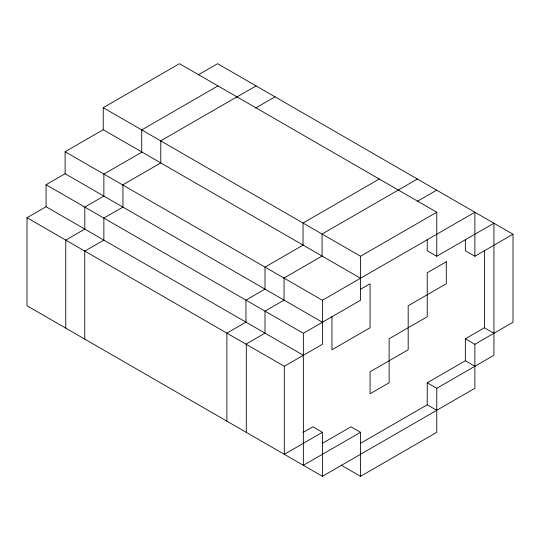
<?xml version="1.0" encoding="UTF-8"?>
<svg xmlns="http://www.w3.org/2000/svg" width="540" height="540" viewBox="0 0 540 540"><rect width="100%" height="100%" fill="white"/><g stroke="black" fill="none" stroke-linecap="round" stroke-linejoin="round"><path stroke-width="0.81" d="M360.531 278.249L103.235 129.701L103.235 107.696L179.469 63.68L436.765 212.227L436.765 256.244L427.235 250.742L427.235 239.335M322.414 322.265L65.117 173.718L65.117 151.713L103.235 129.701M198.167 74.891L217.586 63.686L513 234.239L513 322.265L474.883 344.277L465.352 338.776L465.352 360.781L427.235 382.786L427.235 404.798L360.437 443.36M303.352 355.28L46.062 206.732L46.062 184.721L65.117 173.718M217.958 85.901L141.723 129.917L141.723 151.922M474.883 344.277L474.883 388.287L322.414 476.314L27 305.762L27 217.735L46.062 206.732M160.691 140.866L236.925 96.856M236.655 97.112L256.075 85.901M141.986 152.078L103.869 174.083L103.869 196.094L84.814 207.097L84.814 229.102L65.752 240.104L65.752 328.138M255.596 108.047L275.015 96.836M122.661 184.937L160.778 162.925L160.778 140.92M84.814 251.114L103.869 240.104L103.869 218.099L122.931 207.097L122.931 185.092M379.262 179.03L303.021 223.04L303.021 245.052M417.38 179.03L322.063 234.036L322.083 256.055L283.966 278.06M303.122 245.106L265.005 267.118L265.005 289.123L245.95 300.125L245.95 322.137L226.888 333.14L226.888 421.166M417.238 201.373L436.658 190.161M103.235 107.696L360.531 256.244L436.765 212.227M245.95 344.142L265.005 333.14L265.005 311.128L284.067 300.125L284.067 278.12M65.117 151.713L322.414 300.26L474.883 212.234L474.883 256.244L465.352 250.742L465.352 239.335M360.173 289.46L370.062 283.757L370.062 327.767L331.938 349.778L331.938 316.555M46.062 184.721L303.352 333.268L360.531 300.26L360.531 256.244M436.765 256.244L493.938 223.236L493.938 355.28L436.765 388.287L427.235 382.786M27 217.735L284.297 366.282L322.414 344.27L322.414 300.26M474.883 256.244L513 234.239M303.001 432.506L312.883 426.803L322.414 432.304L322.414 476.314M465.352 338.776L484.414 327.767L493.938 333.268M322.414 432.304L284.297 454.309L284.297 366.282M322.232 443.408L351 426.803L360.531 432.304L360.531 476.321L341.111 465.109M360.531 432.304L303.352 465.311L303.352 333.268M360.531 476.321L436.765 432.304L436.765 388.287M465.352 360.781L474.883 366.282M427.235 404.798L436.765 410.299M484.414 250.641L484.414 327.767M246.314 344.351L246.314 432.378M84.746 251.073L84.746 339.1M446.296 261.745L427.235 272.747L427.235 316.764L389.117 338.769L389.117 382.786L370.062 393.788L370.062 371.783L408.179 349.778L408.179 305.762L446.296 283.757L446.296 261.745"/></g></svg>
